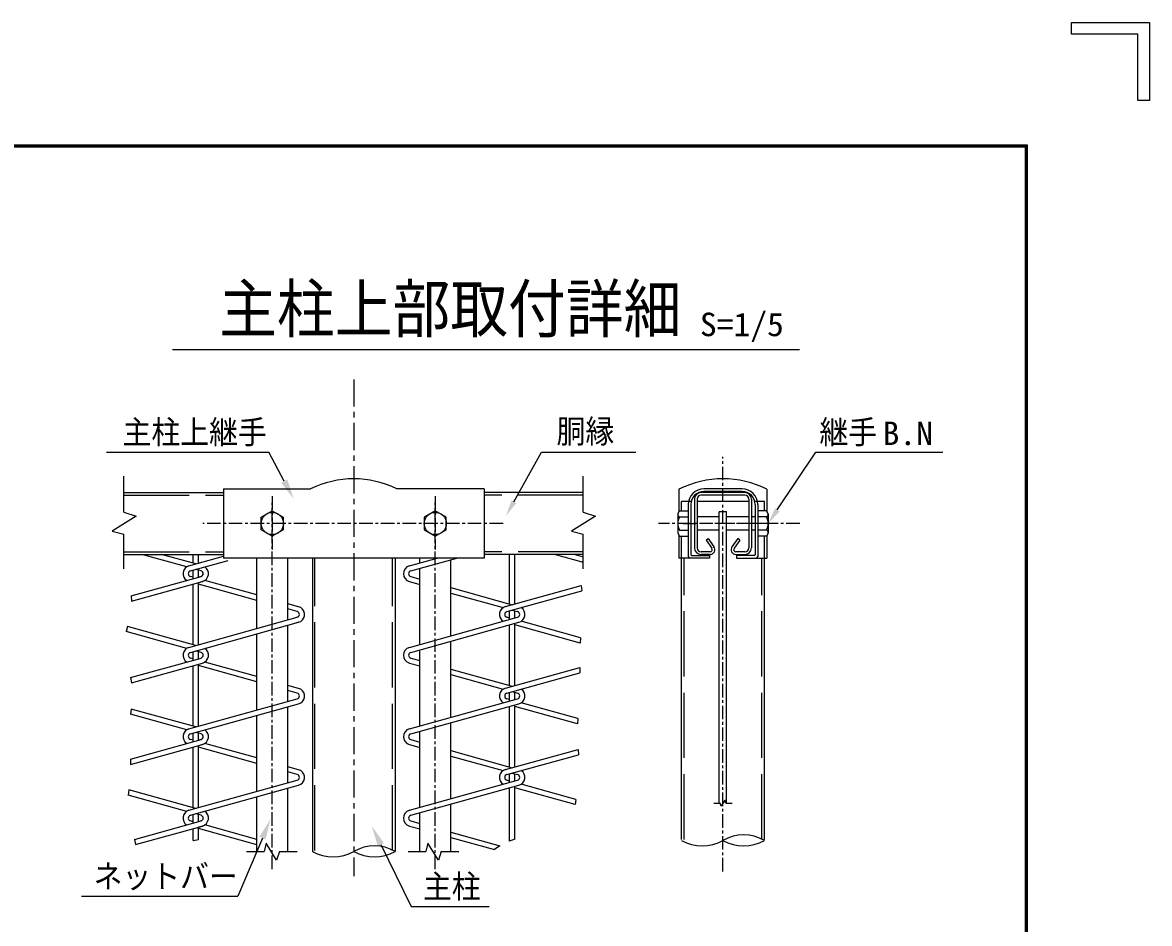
# Model space of a CAD drawing. Units: millimetres, scale not verified, with parts at other scales. Extents: x -4425 to 4425, y -3150 to 3150.
# Drawn here: x 2350 to 4425, y 1492 to 3150 of the extents above; entities that cross this region are included whole.
import ezdxf
from ezdxf.enums import TextEntityAlignment as Align

# ---------------------------------------------------------------- set-up
doc = ezdxf.new("R2010")
doc.units = ezdxf.units.MM
doc.header["$LTSCALE"] = 20
for name, pattern in [('DASHED', [7.5, 6, -1.5]), ('USER1', [2, 1.25, -0.25, 0.25, -0.25]), ('USER2', [4, 2.5, -0.5, 0.5, -0.5])]:
    doc.linetypes.add(name, pattern=pattern)
for name, color, linetype, lineweight in [('0-0_KOUZOU', 7, 'Continuous', 25), ('0-4_SUNPOU', 1, 'Continuous', 25), ('0-6_BUHIN', 7, 'Continuous', 25), ('0-7_BOLT', 3, 'Continuous', 25), ('0-8_AMI', 3, 'Continuous', 25), ('0-A_WAKU', 7, 'Continuous', 25)]:
    doc.layers.add(name, color=color, linetype=linetype, lineweight=lineweight)
doc.styles.add('ＭＳ ゴシック', font='')
doc.styles.get('ＭＳ ゴシック').set_extended_font_data('MS Gothic')

msp = doc.modelspace()

# ---------------------------------------------------------------- linework, layer by layer
at = {"layer": '0-0_KOUZOU', "color": 1, "linetype": 'USER2'}
msp.add_line((2959.98, 2493.1), (2959.98, 1578.27), dxfattribs=at)
at = {"layer": '0-0_KOUZOU', "color": 1, "linetype": 'USER1'}
for p, q in [((3639.72, 1587.42), (3639.72, 2350.41)), ((2809.98, 1591.36), (2809.98, 2265.82)), ((3109.98, 1591.36), (3109.98, 2265.82))]:
    msp.add_line(p, q, dxfattribs=at)
at = {"layer": '0-0_KOUZOU'}
for p, q in [((2536.92, 2248.8), (2536.92, 2314.9)), ((3382.54, 2248.8), (3382.54, 2314.9)), ((2536.92, 2284.81), (2719.98, 2284.81)), ((3382.54, 2284.81), (3199.98, 2284.81)), ((2536.92, 2144.49), (2536.92, 2208.1)), ((3382.54, 2144.49), (3382.54, 2208.1)), ((2536.92, 2170.81), (2719.98, 2170.81)), ((2781.48, 2034.49), (2781.48, 2164.06)), ((2838.47, 2050.32), (2838.48, 2164.06)), ((2883.78, 2164.06), (2883.78, 1624.07)), ((3036.18, 2164.06), (3036.18, 1624.07)), ((3081.48, 2155.14), (3081.48, 2164.06)), ((3138.47, 2020.97), (3138.47, 2161.01)), ((3382.54, 2170.81), (3199.98, 2170.81)), ((3563.52, 1646.18), (3563.52, 2164.06)), ((3715.92, 1646.18), (3715.92, 2164.06)), ((3081.48, 2005.14), (3081.48, 2145.17)), ((2838.47, 1900.32), (2838.47, 2040.36)), ((2781.48, 1884.49), (2781.48, 2024.53)), ((3081.49, 1855.14), (3081.48, 1995.18)), ((3138.47, 1870.97), (3138.47, 2011.01)), ((2838.46, 1750.32), (2838.47, 1890.36)), ((2781.49, 1734.49), (2781.48, 1874.53)), ((3138.46, 1720.97), (3138.46, 1861)), ((3081.49, 1705.14), (3081.49, 1845.18)), ((2781.49, 1624.04), (2781.49, 1724.53)), ((2838.46, 1624.04), (2838.46, 1740.35)), ((3138.46, 1624.04), (3138.46, 1711)), ((3081.49, 1624.04), (3081.49, 1695.18)), ((2762.3, 1624.04), (2794.81, 1624.04)), ((2823.3, 1624.04), (2855.53, 1624.04)), ((3060.22, 1624.04), (3092.73, 1624.04)), ((3121.22, 1624.04), (3153.46, 1624.04))]:
    msp.add_line(p, q, dxfattribs=at)
at = {"layer": '0-0_KOUZOU', "color": 1, "linetype": 'DASHED'}
for p, q in [((2536.92, 2280.01), (2719.98, 2280.01)), ((3382.54, 2280.01), (3199.98, 2280.01)), ((2536.92, 2175.61), (2719.98, 2175.61)), ((3382.54, 2175.61), (3199.98, 2175.61))]:
    msp.add_line(p, q, dxfattribs=at)
at = {"layer": '0-0_KOUZOU', "color": 3, "linetype": 'DASHED'}
for p, q in [((3563.52, 2251.33), (3563.52, 2268.33)), ((3715.92, 2251.33), (3715.92, 2268.33)), ((3563.52, 2164.06), (3563.52, 2204.29)), ((3715.92, 2164.06), (3715.92, 2204.29)), ((2888.58, 1625.9), (2888.58, 2164.06)), ((3031.38, 1625.9), (3031.38, 2164.06)), ((3568.32, 1646.18), (3568.32, 2164.06)), ((3711.12, 1646.18), (3711.12, 2164.06))]:
    msp.add_line(p, q, dxfattribs=at)
at = {"layer": '0-0_KOUZOU', "color": 3}
for p, q in [((3623.18, 1713.04), (3634.79, 1713.04)), ((3644.97, 1713.04), (3656.48, 1713.04))]:
    msp.add_line(p, q, dxfattribs=at)
at = {"layer": '0-0_KOUZOU'}
for points in [[(2536.92, 2248.8), (2559.71, 2241.09), (2515.32, 2213.61), (2536.92, 2208.1)], [(3382.54, 2248.8), (3405.33, 2241.09), (3360.95, 2213.61), (3382.54, 2208.1)], [(2823.3, 1624.04), (2817.89, 1608.09), (2798.66, 1639.15), (2794.81, 1624.04)], [(3121.22, 1624.04), (3115.82, 1608.09), (3096.58, 1639.15), (3092.73, 1624.04)]]:
    msp.add_lwpolyline(points, dxfattribs=at)
at = {"layer": '0-0_KOUZOU', "color": 3}
msp.add_lwpolyline([(3644.97, 1713.04), (3643.04, 1718.74), (3636.17, 1707.64), (3634.79, 1713.04)], dxfattribs=at)
at = {"layer": '0-0_KOUZOU'}
for centre, start, end in [((3601.62, 1710.35), 240, 300), ((3677.82, 1578.36), 60, 120), ((3677.82, 1710.35), 240, 300), ((2921.88, 1690.06), 240, 300), ((2998.08, 1558.08), 60, 120), ((2998.08, 1690.06), 240, 300)]:
    msp.add_arc(centre, 76.2, start, end, dxfattribs=at)
at = {"layer": '0-4_SUNPOU'}
for p, q in [((2626.05, 2547.83), (3780.49, 2547.83)), ((2504.65, 2359.23), (2803.41, 2359.23)), ((2831.95, 2305.79), (2803.41, 2359.23)), ((3254.72, 2267.75), (3305.61, 2359.23)), ((3305.61, 2359.23), (3479.02, 2359.23)), ((3739.65, 2252.75), (3810.83, 2359.23)), ((3810.83, 2359.23), (4044.61, 2359.23)), ((2792.02, 1648.73), (2746.7, 1541.55)), ((3009.87, 1636.91), (3065.84, 1522.87)), ((2458.88, 1541.55), (2746.7, 1541.55)), ((3065.84, 1522.87), (3209.42, 1522.87))]:
    msp.add_line(p, q, dxfattribs=at)
for points in [[(2837.46, 2308.74), (2849.62, 2272.72), (2826.44, 2302.85)], [(3259.09, 2265.32), (3240.13, 2241.53), (3250.35, 2270.18)], [(3743.8, 2249.97), (3722.97, 2227.81), (3735.49, 2255.52)], [(2786.26, 1651.17), (2806.62, 1683.27), (2797.77, 1646.3)], [(3004.25, 1634.15), (2993.34, 1670.57), (3015.48, 1639.66)]]:
    msp.add_solid(points, dxfattribs=at)
at = {"layer": '0-6_BUHIN'}
for p, q in [((2719.98, 2291.56), (2719.98, 2164.06)), ((2719.98, 2291.56), (2880.48, 2291.56)), ((3199.98, 2291.56), (3039.48, 2291.56)), ((3199.98, 2291.56), (3199.98, 2164.06)), ((3558.72, 2290.81), (3558.72, 2249.34)), ((3674.97, 2291.56), (3604.47, 2291.56)), ((3674.97, 2286.76), (3604.47, 2286.76)), ((3720.72, 2290.81), (3720.72, 2249.34)), ((3575.67, 2262.76), (3575.67, 2167.06)), ((3580.47, 2262.76), (3580.47, 2170.36)), ((3698.97, 2262.76), (3698.97, 2170.36)), ((3703.77, 2262.76), (3703.77, 2167.06)), ((3558.72, 2206.27), (3558.72, 2164.06)), ((3720.72, 2206.27), (3720.72, 2164.06)), ((3199.98, 2164.06), (2719.98, 2164.06)), ((3614.67, 2164.06), (3558.72, 2164.06)), ((3581.97, 2168.86), (3614.67, 2168.86)), ((3614.67, 2168.86), (3614.67, 2164.06)), ((3697.47, 2168.86), (3664.77, 2168.86)), ((3664.77, 2168.86), (3664.77, 2164.06)), ((3664.77, 2164.06), (3720.72, 2164.06))]:
    msp.add_line(p, q, dxfattribs=at)
at = {"layer": '0-6_BUHIN', "color": 3}
for p, q in [((3679.92, 2284.81), (3599.52, 2284.81)), ((3587.22, 2272.51), (3587.22, 2183.11)), ((3592.02, 2272.51), (3592.02, 2183.11)), ((3687.42, 2268.33), (3592.02, 2268.33)), ((3679.92, 2280.01), (3599.52, 2280.01)), ((3687.42, 2272.51), (3687.42, 2183.11)), ((3692.22, 2272.51), (3692.22, 2183.11)), ((3632.97, 1713.04), (3632.97, 2249.37)), ((3646.47, 2249.37), (3632.97, 2249.37)), ((3646.47, 1713.04), (3646.47, 2249.37)), ((3608.6, 2197.1), (3612.5, 2199.9)), ((3612.5, 2199.9), (3623.16, 2185.06)), ((3666.95, 2199.9), (3656.29, 2185.06)), ((3670.85, 2197.1), (3666.95, 2199.9)), ((3608.6, 2197.1), (3619.26, 2182.26)), ((3670.85, 2197.1), (3660.18, 2182.26)), ((3615.85, 2175.61), (3599.52, 2175.61)), ((3615.85, 2170.81), (3599.52, 2170.81)), ((3679.92, 2175.61), (3663.59, 2175.61)), ((3663.59, 2170.81), (3679.92, 2170.81))]:
    msp.add_line(p, q, dxfattribs=at)
at = {"layer": '0-6_BUHIN', "color": 1, "linetype": 'USER1'}
for p, q in [((2809.98, 2278.29), (2809.98, 2180.23)), ((3109.98, 2278.29), (3109.98, 2180.23)), ((3234.83, 2227.81), (2681.94, 2227.81)), ((3781.32, 2227.81), (3521.24, 2227.81)), ((3566.22, 2227.81), (3589.85, 2227.81)), ((3566.22, 2227.81), (3589.85, 2227.81)), ((3713.22, 2227.81), (3689.59, 2227.81))]:
    msp.add_line(p, q, dxfattribs=at)
at = {"layer": '0-6_BUHIN', "color": 3, "linetype": 'DASHED'}
for p, q in [((3580.47, 2268.33), (3563.52, 2268.33)), ((3715.92, 2268.33), (3698.97, 2268.33))]:
    msp.add_line(p, q, dxfattribs=at)
at = {"layer": '0-6_BUHIN'}
for centre, radius, start, end in [((2959.98, 2130.06), 180, 63.78973, 116.21027), ((3639.72, 2130.06), 180, 63.25632, 116.74368), ((3604.47, 2262.76), 28.8, 90, 180), ((3604.47, 2262.76), 24, 90, 180), ((3674.97, 2262.76), 28.8, 0, 90), ((3674.97, 2262.76), 24, 0, 90), ((3578.67, 2167.06), 3, 180, 270), ((3581.97, 2170.36), 1.5, 180, 270), ((3697.47, 2170.36), 1.5, 270, 0), ((3700.77, 2167.06), 3, 270, 0)]:
    msp.add_arc(centre, radius, start, end, dxfattribs=at)
at = {"layer": '0-6_BUHIN', "color": 3}
for centre, radius, start, end in [((3599.52, 2272.51), 12.3, 90, 180), ((3679.92, 2272.51), 12.3, 0, 90), ((3599.52, 2272.51), 7.5, 90, 180), ((3679.92, 2272.51), 7.5, 0, 90), ((3599.52, 2183.11), 12.3, 180, 270), ((3599.52, 2183.11), 7.5, 180, 270), ((3615.85, 2179.81), 9, 270, 35.69193), ((3615.85, 2179.81), 4.2, 270, 35.69193), ((3663.59, 2179.81), 9, 144.30807, 270), ((3663.59, 2179.81), 4.2, 144.30807, 270), ((3679.92, 2183.11), 12.3, 270, 0), ((3679.92, 2183.11), 7.5, 270, 0)]:
    msp.add_arc(centre, radius, start, end, dxfattribs=at)
at = {"layer": '0-7_BOLT'}
for p, q in [((3556.47, 2245.45), (3556.47, 2210.17)), ((3698.97, 2253.01), (3698.97, 2202.61)), ((3703.77, 2253.01), (3703.77, 2202.61)), ((3719.58, 2251.33), (3703.77, 2251.33)), ((3722.97, 2245.45), (3719.58, 2251.33)), ((3722.97, 2245.45), (3722.97, 2210.17)), ((3559.87, 2239.81), (3575.67, 2239.81)), ((3632.97, 2239.81), (3592.02, 2239.81)), ((3687.42, 2239.81), (3646.47, 2239.81)), ((3698.97, 2239.81), (3692.22, 2239.81)), ((3719.58, 2239.81), (3703.77, 2239.81)), ((3556.47, 2210.17), (3559.87, 2204.29)), ((3559.87, 2215.81), (3575.67, 2215.81)), ((3559.87, 2204.29), (3575.67, 2204.29)), ((3632.97, 2215.81), (3592.02, 2215.81)), ((3687.42, 2215.81), (3646.47, 2215.81)), ((3698.97, 2215.81), (3692.22, 2215.81)), ((3719.58, 2215.81), (3703.77, 2215.81)), ((3719.58, 2204.29), (3703.77, 2204.29)), ((3722.97, 2210.17), (3719.58, 2204.29))]:
    msp.add_line(p, q, dxfattribs=at)
at = {"layer": '0-7_BOLT', "color": 1, "linetype": 'USER1'}
msp.add_line((3729.6, 2227.81), (3623.56, 2227.81), dxfattribs=at)
at = {"layer": '0-7_BOLT'}
for points in [[(2809.98, 2204.29), (2789.61, 2216.05), (2789.61, 2239.57), (2809.98, 2251.33), (2830.34, 2239.57), (2830.34, 2216.05)], [(3109.98, 2204.29), (3130.34, 2216.05), (3130.34, 2239.57), (3109.98, 2251.33), (3089.61, 2239.57), (3089.61, 2216.05)]]:
    msp.add_lwpolyline(points, close=True, dxfattribs=at)
msp.add_lwpolyline([(3556.47, 2245.45), (3559.87, 2251.33), (3575.67, 2251.33)], dxfattribs=at)
for centre in [(2809.98, 2227.81), (3109.98, 2227.81)]:
    msp.add_circle(centre, 20.4, dxfattribs=at)
for centre, radius, start, end in [((3562.35, 2245.14), 5.88, 177.032, 245.05701), ((3717.1, 2245.14), 5.88, 294.94299, 2.968), ((3579.38, 2227.81), 22.91, 148.40741, 211.59259), ((3700.07, 2227.81), 22.91, 328.40741, 31.59259), ((3562.35, 2210.47), 5.88, 177.032, 182.968), ((3717.1, 2210.47), 5.88, 357.032, 65.05701)]:
    msp.add_arc(centre, radius, start, end, dxfattribs=at)
at = {"layer": '0-8_AMI'}
for p, q in [((2652.48, 2147.92), (2570.1, 2170.81)), ((2669.09, 2153.27), (2605.97, 2170.81)), ((2656.68, 2149.82), (2719.98, 2167.4)), ((2659.24, 2140.57), (2728.97, 2159.94)), ((2664.29, 2154.6), (2664.29, 2170.81)), ((2673.89, 2154.6), (2673.89, 2170.81)), ((3062.34, 2149.82), (3113.58, 2164.06)), ((3064.91, 2140.57), (3149.45, 2164.06)), ((3246.93, 2079.6), (3246.93, 2170.81)), ((3256.53, 2079.6), (3256.53, 2170.81)), ((3383.03, 2156), (3329.72, 2170.81)), ((3383.03, 2165.96), (3365.59, 2170.81)), ((2664.29, 2126.1), (2664.29, 2141.97)), ((2678.94, 2140.57), (2669.09, 2143.31)), ((2673.89, 2128.76), (2673.89, 2141.97)), ((2550.24, 2094.42), (2678.94, 2130.17)), ((2550.73, 2084.59), (2681.51, 2120.92)), ((2664.29, 2128.76), (2659.24, 2130.17)), ((2664.29, 2004.6), (2664.29, 2116.13)), ((2678.94, 2130.17), (2673.89, 2128.76)), ((2681.51, 2120.92), (2673.89, 2118.8)), ((2673.89, 2004.6), (2673.89, 2118.8)), ((2781.48, 2086.25), (2673.89, 2116.13)), ((2781.48, 2096.21), (2685.7, 2122.82)), ((3062.34, 2120.92), (3081.48, 2115.6)), ((3064.91, 2130.17), (3081.48, 2125.56)), ((3138.47, 2109.73), (3251.73, 2078.27)), ((3138.47, 2099.77), (3235.12, 2072.92)), ((3239.32, 2074.82), (3378.46, 2113.47)), ((3241.89, 2065.57), (3379.72, 2103.86)), ((3378.46, 2113.47), (3379.72, 2103.86)), ((2550.24, 2094.42), (2550.73, 2084.59)), ((2862.68, 2072.92), (2838.47, 2079.65)), ((2656.68, 1999.82), (2855.92, 2055.17)), ((2855.92, 2065.57), (2838.47, 2070.42)), ((2855.92, 2055.17), (2850.87, 2053.76)), ((3062.34, 1999.82), (3261.58, 2055.17)), ((3246.93, 2053.76), (3241.89, 2055.17)), ((3246.93, 2051.1), (3246.93, 2066.97)), ((3251.73, 2068.31), (3261.58, 2065.57)), ((3256.53, 2053.76), (3256.53, 2066.97)), ((2543.64, 2038.12), (2541.31, 2028.8)), ((2669.09, 2003.27), (2543.64, 2038.12)), ((2659.24, 1990.57), (2858.49, 2045.92)), ((2858.49, 2045.92), (2850.87, 2043.8)), ((3064.91, 1990.57), (3264.15, 2045.92)), ((3246.93, 1929.6), (3246.93, 2041.13)), ((3256.53, 1929.6), (3256.53, 2043.8)), ((3376.63, 2007.77), (3256.53, 2041.13)), ((3377.52, 2017.49), (3268.35, 2047.82)), ((2652.48, 1997.92), (2541.31, 2028.8)), ((3377.52, 2017.49), (3376.63, 2007.77)), ((2664.29, 1976.1), (2664.29, 1991.97)), ((2678.94, 1990.57), (2669.09, 1993.31)), ((2673.89, 1978.76), (2673.89, 1991.97)), ((2548.99, 1944.07), (2678.94, 1980.17)), ((2550.68, 1934.58), (2681.51, 1970.92)), ((2664.29, 1978.76), (2659.24, 1980.17)), ((2781.48, 1946.21), (2685.7, 1972.82)), ((3062.34, 1970.92), (3081.48, 1965.6)), ((3064.91, 1980.17), (3081.48, 1975.56)), ((2664.29, 1854.6), (2664.29, 1966.13)), ((2673.89, 1854.6), (2673.89, 1968.8)), ((2781.48, 1936.25), (2673.89, 1966.13)), ((3138.47, 1959.73), (3251.73, 1928.27)), ((3239.32, 1924.82), (3376.05, 1962.8)), ((3241.89, 1915.57), (3376.38, 1952.93)), ((3376.05, 1962.8), (3376.38, 1952.93)), ((2548.99, 1944.07), (2550.68, 1934.58)), ((2862.68, 1922.92), (2838.47, 1929.65)), ((3138.47, 1949.77), (3235.12, 1922.92)), ((2855.92, 1915.57), (2838.47, 1920.42)), ((3246.93, 1901.1), (3246.93, 1916.97)), ((3251.73, 1918.31), (3261.58, 1915.57)), ((3256.53, 1903.76), (3256.53, 1916.97)), ((2656.68, 1849.82), (2855.92, 1905.17)), ((2659.24, 1840.57), (2858.49, 1895.92)), ((3062.34, 1849.82), (3261.58, 1905.17)), ((3064.91, 1840.57), (3264.15, 1895.92)), ((3246.93, 1903.76), (3241.89, 1905.17)), ((3246.93, 1779.6), (3246.93, 1891.13)), ((3256.53, 1779.6), (3256.53, 1893.8)), ((3372.03, 1859.05), (3256.53, 1891.13)), ((3372.71, 1868.83), (3268.35, 1897.82)), ((2550.23, 1886.29), (2549.23, 1876.6)), ((2652.48, 1847.92), (2549.23, 1876.6)), ((2669.09, 1853.27), (2550.23, 1886.29)), ((3372.71, 1868.83), (3372.03, 1859.05)), ((2548.78, 1794.01), (2678.94, 1830.17)), ((2664.29, 1828.76), (2659.24, 1830.17)), ((2664.29, 1826.1), (2664.29, 1841.97)), ((2678.94, 1840.57), (2669.09, 1843.31)), ((2673.89, 1828.76), (2673.89, 1841.97)), ((2678.94, 1830.17), (2673.89, 1828.76)), ((3064.91, 1830.17), (3081.49, 1825.56)), ((2549, 1784.11), (2681.51, 1820.92)), ((2664.29, 1704.6), (2664.29, 1816.13)), ((2781.49, 1786.24), (2673.88, 1816.13)), ((2681.51, 1820.92), (2673.89, 1818.8)), ((2673.89, 1704.6), (2673.89, 1818.8)), ((2781.49, 1796.21), (2685.7, 1822.81)), ((3062.34, 1820.92), (3081.49, 1815.6)), ((3138.46, 1809.73), (3251.73, 1778.27)), ((3239.32, 1774.82), (3373.1, 1811.98)), ((3373.1, 1811.98), (3373.66, 1802.18)), ((2548.78, 1794.01), (2549, 1784.11)), ((3138.46, 1799.77), (3235.12, 1772.92)), ((3241.89, 1765.57), (3373.66, 1802.18)), ((2862.67, 1772.92), (2838.46, 1779.64)), ((2855.91, 1765.57), (2838.46, 1770.42)), ((3246.93, 1751.1), (3246.93, 1766.97)), ((3251.73, 1768.31), (3261.58, 1765.57)), ((3256.53, 1753.76), (3256.53, 1766.97)), ((2656.68, 1699.82), (2855.92, 1755.17)), ((2659.24, 1690.57), (2858.49, 1745.92)), ((3062.34, 1699.82), (3261.58, 1755.17)), ((3064.91, 1690.57), (3264.15, 1745.92)), ((3246.93, 1753.76), (3241.89, 1755.17)), ((3256.53, 1646.56), (3256.53, 1743.8)), ((3368.77, 1719.92), (3268.35, 1747.82)), ((2546.07, 1737.44), (2544.92, 1727.8)), ((2652.48, 1697.92), (2544.92, 1727.8)), ((2669.09, 1703.27), (2546.07, 1737.44)), ((3246.93, 1642.93), (3246.93, 1741.13)), ((3367.7, 1710.26), (3256.53, 1741.13)), ((3368.77, 1719.92), (3367.7, 1710.26)), ((2664.29, 1676.1), (2664.29, 1691.97)), ((2678.94, 1690.57), (2669.09, 1693.31)), ((2673.89, 1678.76), (2673.89, 1691.97)), ((2556.37, 1646.12), (2678.94, 1680.17)), ((2558.21, 1636.67), (2681.51, 1670.92)), ((2664.29, 1678.76), (2659.24, 1680.17)), ((2664.29, 1644.47), (2664.29, 1666.13)), ((2781.49, 1636.24), (2673.88, 1666.13)), ((2678.94, 1680.17), (2673.89, 1678.76)), ((2681.51, 1670.92), (2673.89, 1668.8)), ((2673.89, 1645.93), (2673.89, 1668.8)), ((2781.49, 1646.2), (2685.69, 1672.81)), ((3062.34, 1670.92), (3081.49, 1665.6)), ((3064.91, 1680.17), (3081.49, 1675.56)), ((3138.46, 1659.74), (3229.16, 1634.54)), ((2556.37, 1646.12), (2558.21, 1636.67)), ((2664.29, 1644.47), (2673.89, 1645.93)), ((3138.46, 1649.77), (3219.11, 1627.37)), ((3256.53, 1646.56), (3246.93, 1642.93)), ((3229.16, 1634.54), (3219.11, 1627.37))]:
    msp.add_line(p, q, dxfattribs=at)
for centre, radius, start, end in [((2660.69, 2135.37), 15, 105.52411, 236.80577), ((2660.69, 2135.37), 5.4, 105.52411, 254.47589), ((2677.49, 2135.37), 5.4, 285.52411, 74.47589), ((2677.49, 2135.37), 15, 285.52411, 56.80577), ((3066.35, 2135.37), 15, 105.52411, 254.47589), ((3066.35, 2135.37), 5.4, 105.52411, 254.47589), ((3243.33, 2060.37), 15, 105.52411, 236.80577), ((2854.47, 2060.37), 5.4, 285.52411, 74.47589), ((2854.47, 2060.37), 15, 285.52411, 56.80577), ((3243.33, 2060.37), 5.4, 105.52411, 254.47589), ((3260.13, 2060.37), 5.4, 285.52411, 74.47589), ((3260.13, 2060.37), 15, 285.52411, 56.80577), ((2660.69, 1985.37), 15, 105.52411, 236.80577), ((2677.49, 1985.37), 15, 285.52411, 56.80577), ((3066.35, 1985.37), 15, 105.52411, 254.47589), ((2660.69, 1985.37), 5.4, 105.52411, 254.47589), ((2677.49, 1985.37), 5.4, 285.52411, 74.47589), ((3066.35, 1985.37), 5.4, 105.52411, 254.47589), ((2854.47, 1910.37), 5.4, 285.52411, 74.47589), ((2854.47, 1910.37), 15, 285.52411, 56.80577), ((3243.33, 1910.37), 15, 105.52411, 236.80577), ((3243.33, 1910.37), 5.4, 105.52411, 254.47589), ((3260.13, 1910.37), 5.4, 285.52411, 74.47589), ((3260.13, 1910.37), 15, 285.52411, 56.80577), ((2660.69, 1835.37), 15, 105.52411, 236.80577), ((2677.49, 1835.37), 15, 285.52411, 56.80577), ((3066.35, 1835.37), 15, 105.52411, 254.47589), ((2660.69, 1835.37), 5.4, 105.52411, 254.47589), ((2677.49, 1835.37), 5.4, 285.52411, 74.47589), ((3066.35, 1835.37), 5.4, 105.52411, 254.47589), ((2854.47, 1760.37), 5.4, 285.52411, 74.47589), ((2854.47, 1760.37), 15, 285.52411, 56.80577), ((3243.33, 1760.37), 15, 105.52411, 236.80577), ((3243.33, 1760.37), 5.4, 105.52411, 254.47589), ((3260.13, 1760.37), 5.4, 285.52411, 74.47589), ((3260.13, 1760.37), 15, 285.52411, 56.80577), ((2660.69, 1685.37), 15, 105.52411, 236.80577), ((2660.69, 1685.37), 5.4, 105.52411, 254.47589), ((2677.49, 1685.37), 5.4, 285.52411, 74.47589), ((2677.49, 1685.37), 15, 285.52411, 56.80577), ((3066.35, 1685.37), 15, 105.52411, 254.47589), ((3066.35, 1685.37), 5.4, 105.52411, 254.47589)]:
    msp.add_arc(centre, radius, start, end, dxfattribs=at)
at = {"layer": '0-A_WAKU'}
for p, q in [((4281.59, 3150.05), (4424.84, 3150.05)), ((4403.35, 3006.8), (4403.35, 3128.57)), ((-4048.16, 2923.05), (4197.84, 2923.05))]:
    msp.add_line(p, q, dxfattribs=at)
for points in [[(4403.35, 3128.57), (4281.59, 3128.57), (4281.59, 3150.05)], [(4424.84, 3150.05), (4424.84, 3006.8), (4403.35, 3006.8)], [(4197.84, 2923.05), (4197.84, -2922.95), (-4048.16, -2922.95)], [(4195.84, 2921.05), (4195.84, -2920.95), (-4046.16, -2920.95)], [(-4046.16, -2920.95), (-4046.16, 2921.05), (4195.84, 2921.05)]]:
    msp.add_lwpolyline(points, dxfattribs=at)
msp.add_lwpolyline([(-4050.16, 2925.05), (4199.84, 2925.05), (4199.84, -2924.95), (-4050.16, -2924.95)], close=True, dxfattribs=at)

# ---------------------------------------------------------------- texts
at = {"layer": '0-0_KOUZOU', "style": 'ＭＳ ゴシック', "width": 0.9}
msp.add_text('主柱上部取付詳細', height=86.66, dxfattribs=at).set_placement((2712.07, 2553.84), align=Align.BOTTOM_LEFT)
at = {"layer": '0-4_SUNPOU', "color": 3, "style": 'ＭＳ ゴシック'}
for s, width, p in [('S=1/5', 1.05, (3597.28, 2559.69)), ('主柱上継手', 0.9, (2534.36, 2361.41)), ('胴縁', 0.9, (3333.31, 2362.93)), ('継手', 0.9, (3817.32, 2361.41)), ('B.N', 1.05, (3933.61, 2359.2)), ('ネットバー', 0.9, (2481, 1543.72)), ('主柱', 0.9, (3087.38, 1525.05))]:
    msp.add_text(s, height=43.26, dxfattribs=dict(at, width=width)).set_placement(p, align=Align.BOTTOM_LEFT)

doc.saveas('drawing.dxf')
